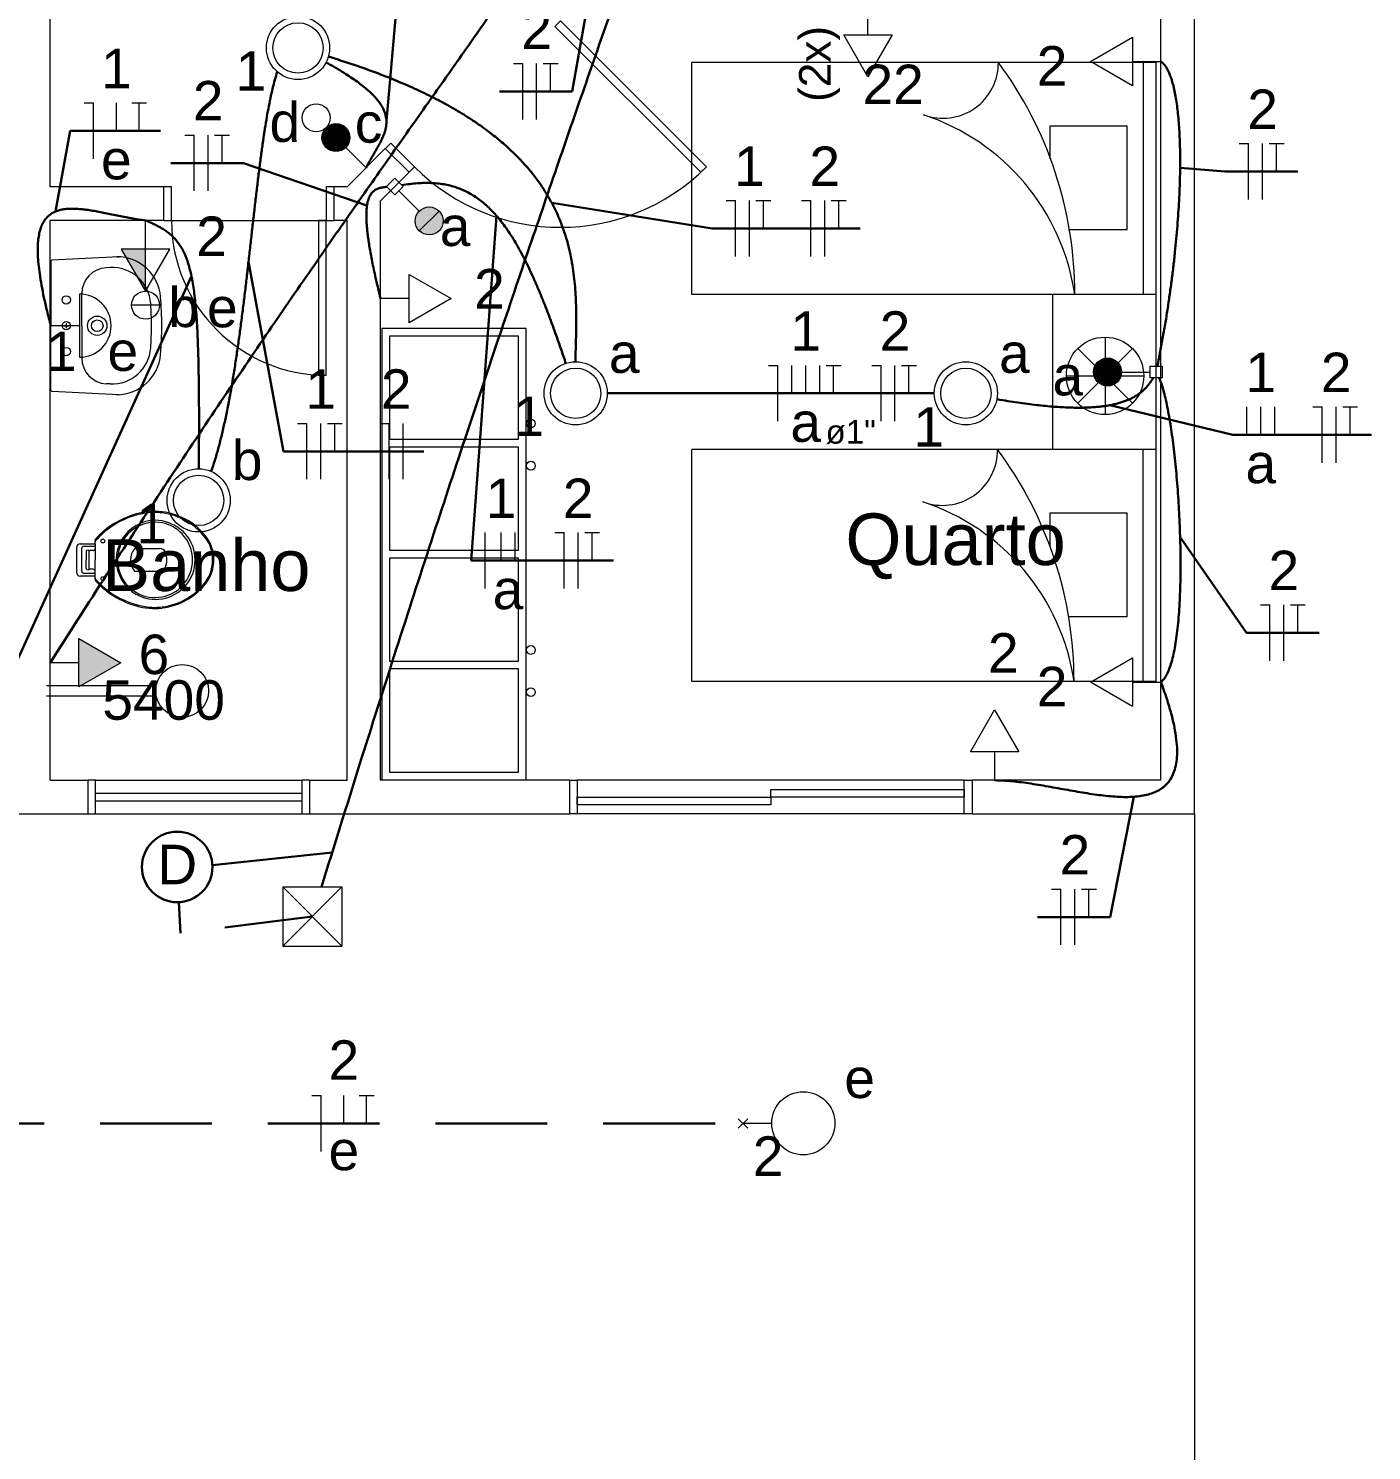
# Model space of a CAD drawing. Header units: inches. Extents: x 82 to 150, y -19 to 82.
# Drawn here: x 107.66 to 113.66, y 0.61 to 6.97 of the extents above; entities that cross this region are included whole.
import ezdxf
from ezdxf.enums import TextEntityAlignment as Align

# ---------------------------------------------------------------- set-up
doc = ezdxf.new("R2010")
doc.units = ezdxf.units.IN
doc.header["$MEASUREMENT"] = 0
doc.linetypes.add('Dashed', pattern=[0.75, 0.5, -0.25])
doc.linetypes.add('HIDDEN', pattern=[0.375, 0.25, -0.125])
for name, color, linetype, lineweight in [('BASE', 7, 'Continuous', 5), ('DI-Fios', 1, 'Continuous', 30), ('EL-Condutos', 8, 'Continuous', 30), ('EL-Fios', 1, 'Continuous', 20), ('EL-Textos fios', 7, 'Continuous', 30), ('EL-Textos pontos', 5, 'Continuous', 30), ('MOVEIS', 253, 'Continuous', 20), ('P-SIMBOL', 5, 'Continuous', 20), ('TEXTO', 7, 'Continuous', 20)]:
    doc.layers.add(name, color=color, linetype=linetype, lineweight=lineweight)
doc.styles.add('Arial', font='arial.ttf')

msp = doc.modelspace()

# ---------------------------------------------------------------- hatches: boundary and pattern name
at = {"layer": 'P-SIMBOL', "linetype": 'Continuous'}
for points in [[(109.495, 6.1558), (109.4508, 6.1116), (109.4066, 6.1558), (109.4138, 6.1623), (109.4297, 6.1704), (109.4413, 6.1736), (109.452, 6.1743), (109.465, 6.1726), (109.4786, 6.1677), (109.4898, 6.1605), (109.4946, 6.1555)], [(109.4066, 6.0675), (109.4508, 6.1116), (109.4066, 6.1558), (109.4001, 6.1487), (109.392, 6.1328), (109.3888, 6.1211), (109.3881, 6.1105), (109.3899, 6.0974), (109.3948, 6.0839), (109.4019, 6.0727), (109.407, 6.0678)], [(109.4066, 6.0674), (109.4508, 6.1116), (109.495, 6.0675), (109.4878, 6.061), (109.4719, 6.0529), (109.4603, 6.0497), (109.4497, 6.049), (109.4366, 6.0508), (109.423, 6.0556), (109.4118, 6.0628), (109.407, 6.0678)], [(109.495, 6.1558), (109.4508, 6.1116), (109.495, 6.0675), (109.5015, 6.0747), (109.5096, 6.0905), (109.5128, 6.1022), (109.5135, 6.1128), (109.5117, 6.1259), (109.5069, 6.1394), (109.4997, 6.1506), (109.4946, 6.1555)], [(108.1823, 5.9852), (108.1823, 5.7977), (108.074, 5.9852)], [(112.4842, 5.4987), (112.4842, 5.4362), (112.4217, 5.4362), (112.4222, 5.4459), (112.4277, 5.4628), (112.4337, 5.4733), (112.4407, 5.4813), (112.4512, 5.4893), (112.4642, 5.4955), (112.4772, 5.4983), (112.4842, 5.4982)], [(112.4842, 5.4987), (112.4842, 5.4362), (112.5467, 5.4362), (112.5462, 5.4459), (112.5407, 5.4628), (112.5347, 5.4733), (112.5277, 5.4813), (112.5172, 5.4893), (112.5042, 5.4955), (112.4912, 5.4983), (112.4842, 5.4982)], [(112.4842, 5.3737), (112.4842, 5.4362), (112.4217, 5.4362), (112.4222, 5.4265), (112.4277, 5.4096), (112.4337, 5.3991), (112.4407, 5.3911), (112.4512, 5.3831), (112.4642, 5.3769), (112.4772, 5.3741), (112.4842, 5.3742)], [(112.4842, 5.3737), (112.4842, 5.4362), (112.5467, 5.4362), (112.5462, 5.4265), (112.5407, 5.4096), (112.5347, 5.3991), (112.5277, 5.3911), (112.5172, 5.3831), (112.5042, 5.3769), (112.4912, 5.3741), (112.4842, 5.3742)], [(107.8842, 4.0276), (108.0717, 4.1358), (107.8842, 4.2441)]]:
    msp.add_hatch(color=256, dxfattribs=at).paths.add_polyline_path(points)

# ---------------------------------------------------------------- linework, layer by layer
at = {"layer": 'BASE'}
for p, q in [((107.7562, 6.2637), (107.7562, 9.4022)), ((112.8732, 3.4602), (112.8732, 7.6482)), ((112.7232, 3.6102), (112.7232, 7.0717)), ((109.0832, 6.2637), (109.2542, 6.4352)), ((109.3607, 6.3292), (109.2542, 6.4352)), ((109.2332, 6.2017), (109.3607, 6.3292)), ((108.2637, 6.2637), (107.7562, 6.2637)), ((108.2637, 6.1137), (108.2637, 6.2637)), ((109.0832, 6.2637), (109.0257, 6.2637)), ((109.0257, 6.1137), (109.0257, 6.2637)), ((109.2332, 3.6102), (109.2332, 6.2017)), ((107.7562, 3.6102), (107.7562, 6.1137)), ((108.2637, 6.1137), (107.7562, 6.1137)), ((108.2637, 6.1137), (109.0257, 6.1137)), ((109.0832, 6.1137), (109.0257, 6.1137)), ((109.0832, 3.6102), (109.0832, 6.1137)), ((107.7562, 3.6102), (107.7562, 5.7677)), ((107.7562, 3.6102), (107.9237, 3.6102)), ((107.9237, 3.6102), (107.9237, 3.4602)), ((108.9157, 3.6102), (109.0832, 3.6102)), ((108.9157, 3.6102), (108.9157, 3.4602)), ((110.0782, 3.6102), (109.2332, 3.6102)), ((110.0782, 3.6102), (110.0782, 3.4602)), ((112.7232, 3.6102), (111.8782, 3.6102)), ((111.8782, 3.6102), (111.8782, 3.4602)), ((107.6062, 3.4602), (107.9237, 3.4602)), ((108.9157, 3.4602), (110.0782, 3.4602)), ((111.8782, 3.4602), (112.8732, 3.4602)), ((112.8732, 3.4602), (112.8732, -2.3088))]:
    msp.add_line(p, q, dxfattribs=at)
at = {"layer": 'BASE', "linetype": 'Continuous'}
for p, q in [((107.9582, 3.6102), (108.8812, 3.6102)), ((111.8437, 3.6102), (110.1127, 3.6102)), ((107.9582, 3.4602), (108.8812, 3.4602)), ((111.8437, 3.4602), (110.1127, 3.4602))]:
    msp.add_line(p, q, dxfattribs=at)
for points in [[(110.0377, 7.0062), (110.0132, 6.9817), (110.6657, 6.3292), (110.6902, 6.3537), (110.0377, 7.0062), (110.0377, 7.0062)], [(108.9907, 6.1137), (108.9562, 6.1137), (108.9562, 5.4217), (108.9907, 5.4217), (108.9907, 6.1137), (108.9907, 6.1137)], [(111.8437, 3.5352), (110.9782, 3.5352), (110.9782, 3.5697), (111.8437, 3.5697), (111.8437, 3.5352), (111.8437, 3.5352)], [(107.9582, 3.5522), (108.8812, 3.5522), (108.8812, 3.5177), (107.9582, 3.5177), (107.9582, 3.5522), (107.9582, 3.5522)], [(110.9782, 3.5007), (110.1127, 3.5007), (110.1127, 3.5352), (110.9782, 3.5352), (110.9782, 3.5007), (110.9782, 3.5007)]]:
    msp.add_lwpolyline(points, close=True, dxfattribs=at)
for points in [[(109.3607, 6.3292), (109.3852, 6.3537), (109.2787, 6.4597), (109.2547, 6.4352)], [(108.2637, 6.1137), (108.2987, 6.1137), (108.2987, 6.2637), (108.2637, 6.2637)], [(109.0257, 6.2637), (108.9907, 6.2637), (108.9907, 6.1137), (109.0257, 6.1137)], [(107.9237, 3.4602), (107.9582, 3.4602), (107.9582, 3.6102), (107.9237, 3.6102)], [(108.9157, 3.6102), (108.8812, 3.6102), (108.8812, 3.4602), (108.9157, 3.4602)], [(110.0782, 3.6102), (110.1127, 3.6102), (110.1127, 3.4602), (110.0782, 3.4602)], [(111.8782, 3.4602), (111.8437, 3.4602), (111.8437, 3.6102), (111.8782, 3.6102)]]:
    msp.add_lwpolyline(points, dxfattribs=at)
for centre, radius, start, end in [((110.0377, 7.0062), 0.923, 225, 315), ((108.9907, 6.1137), 0.6923, 180, 270)]:
    msp.add_arc(centre, radius, start, end, dxfattribs=at)
at = {"layer": 'DI-Fios'}
for points in [[(109.0168, 3.2878), (108.4814, 3.2301)], [(108.3316, 3.0653), (108.3384, 2.9267)]]:
    msp.add_lwpolyline(points, dxfattribs=at)
msp.add_circle((108.3239, 3.2228), 0.1577, dxfattribs=at)
at = {"layer": 'EL-Condutos', "linetype": 'Continuous'}
for points in [[(107.7562, 4.1358), (108.0096, 4.5316), (108.2504, 4.9003), (108.4788, 5.2436), (108.6952, 5.5632), (108.8998, 5.861), (109.0929, 6.1385), (109.2747, 6.3974), (109.4455, 6.6396), (109.6056, 6.8666), (109.7552, 7.0803), (109.8946, 7.2823), (110.024, 7.4744), (110.1438, 7.6581), (110.2542, 7.8354), (110.3555, 8.0078), (110.4478, 8.1771), (110.5316, 8.345), (110.607, 8.5133), (110.6744, 8.6835), (110.7339, 8.8575), (110.7859, 9.0369), (110.8306, 9.2234), (110.8683, 9.4189), (110.8993, 9.6249), (110.9237, 9.8432), (110.942, 10.0755), (110.9543, 10.3235), (110.9609, 10.589), (110.9621, 10.8735), (110.9582, 11.179)], [(108.9892, 6.8209), (109.0274, 6.7993), (109.0622, 6.7785), (109.0936, 6.7585), (109.1219, 6.7393), (109.1471, 6.7207), (109.1693, 6.7028), (109.1887, 6.6855), (109.2055, 6.6687), (109.2197, 6.6525), (109.2315, 6.6367), (109.2411, 6.6213), (109.2485, 6.6064), (109.2539, 6.5917), (109.2574, 6.5774), (109.2592, 6.5632), (109.2594, 6.5493), (109.2581, 6.5355), (109.2555, 6.5219), (109.2517, 6.5082), (109.2469, 6.4946), (109.241, 6.481), (109.2344, 6.4673), (109.2272, 6.4535), (109.2193, 6.4395), (109.2111, 6.4253), (109.2026, 6.4108), (109.194, 6.396), (109.1854, 6.3809), (109.1769, 6.3654), (109.1687, 6.3495)], [(109.0006, 6.8464), (109.1146, 6.8099), (109.2205, 6.772), (109.3186, 6.7329), (109.4093, 6.6925), (109.4929, 6.6511), (109.5696, 6.6086), (109.6397, 6.5652), (109.7035, 6.5208), (109.7613, 6.4757), (109.8135, 6.4299), (109.8602, 6.3835), (109.9018, 6.3365), (109.9385, 6.289), (109.9707, 6.241), (109.9987, 6.1928), (110.0227, 6.1443), (110.043, 6.0957), (110.0599, 6.0469), (110.0737, 5.9981), (110.0848, 5.9494), (110.0933, 5.9009), (110.0996, 5.8525), (110.1039, 5.8045), (110.1066, 5.7568), (110.108, 5.7096), (110.1083, 5.6629), (110.1078, 5.6168), (110.1068, 5.5714), (110.1057, 5.5268), (110.1046, 5.483)], [(112.7072, 5.4629), (112.7201, 5.5285), (112.7321, 5.5937), (112.7433, 5.6585), (112.7535, 5.7227), (112.7628, 5.7863), (112.7713, 5.849), (112.7789, 5.9109), (112.7857, 5.9717), (112.7915, 6.0314), (112.7965, 6.0898), (112.8007, 6.1469), (112.804, 6.2025), (112.8065, 6.2565), (112.8081, 6.3089), (112.8088, 6.3594), (112.8088, 6.408), (112.8079, 6.4546), (112.8062, 6.4991), (112.8037, 6.5413), (112.8003, 6.5811), (112.7962, 6.6185), (112.7912, 6.6533), (112.7855, 6.6853), (112.7789, 6.7146), (112.7716, 6.7409), (112.7635, 6.7642), (112.7546, 6.7844), (112.7449, 6.8013), (112.7344, 6.8148), (112.7232, 6.8248)], [(108.7713, 6.7779), (108.7606, 6.743), (108.7504, 6.7039), (108.7407, 6.6609), (108.7314, 6.6143), (108.7225, 6.5643), (108.714, 6.5113), (108.7057, 6.4555), (108.6977, 6.397), (108.6899, 6.3363), (108.6822, 6.2735), (108.6745, 6.209), (108.6669, 6.1429), (108.6593, 6.0756), (108.6516, 6.0073), (108.6437, 5.9382), (108.6357, 5.8687), (108.6275, 5.7989), (108.619, 5.7292), (108.6101, 5.6598), (108.6009, 5.591), (108.5912, 5.5231), (108.5811, 5.4562), (108.5704, 5.3906), (108.5591, 5.3267), (108.5472, 5.2647), (108.5346, 5.2048), (108.5213, 5.1474), (108.5071, 5.0925), (108.4922, 5.0407), (108.4763, 4.992)], [(109.2332, 5.7643), (109.2228, 5.8075), (109.2134, 5.8481), (109.205, 5.8863), (109.1975, 5.922), (109.191, 5.9555), (109.1854, 5.9866), (109.1807, 6.0156), (109.1769, 6.0424), (109.1739, 6.0673), (109.1717, 6.0902), (109.1703, 6.1113), (109.1697, 6.1306), (109.1698, 6.1481), (109.1706, 6.1641), (109.1721, 6.1785), (109.1743, 6.1915), (109.1771, 6.2031), (109.1806, 6.2133), (109.1846, 6.2224), (109.1892, 6.2303), (109.1943, 6.2371), (109.2, 6.243), (109.2061, 6.248), (109.2128, 6.2521), (109.2198, 6.2555), (109.2273, 6.2582), (109.2351, 6.2603), (109.2434, 6.262), (109.2519, 6.2632), (109.2608, 6.264)], [(109.3279, 6.2715), (109.3635, 6.2769), (109.3978, 6.2804), (109.4309, 6.2819), (109.4627, 6.2814), (109.4934, 6.2789), (109.5231, 6.2743), (109.5517, 6.2677), (109.5793, 6.2589), (109.6061, 6.248), (109.632, 6.2349), (109.6571, 6.2196), (109.6815, 6.2021), (109.7052, 6.1824), (109.7283, 6.1603), (109.7508, 6.136), (109.7729, 6.1093), (109.7945, 6.0802), (109.8157, 6.0488), (109.8366, 6.0149), (109.8572, 5.9786), (109.8777, 5.9398), (109.8979, 5.8985), (109.9181, 5.8547), (109.9383, 5.8083), (109.9585, 5.7593), (109.9788, 5.7077), (109.9992, 5.6534), (110.0198, 5.5965), (110.0407, 5.5369), (110.0619, 5.4745)], [(107.7587, 5.6432), (107.7418, 5.7091), (107.728, 5.7695), (107.717, 5.8247), (107.7089, 5.8747), (107.7035, 5.9199), (107.7007, 5.9605), (107.7005, 5.9967), (107.7027, 6.0287), (107.7073, 6.0567), (107.7141, 6.081), (107.7231, 6.1017), (107.7341, 6.1191), (107.7472, 6.1334), (107.7621, 6.1449), (107.7789, 6.1536), (107.7973, 6.1599), (107.8174, 6.164), (107.8389, 6.1661), (107.8619, 6.1664), (107.8862, 6.1651), (107.9118, 6.1625), (107.9385, 6.1587), (107.9663, 6.154), (107.995, 6.1486), (108.0246, 6.1427), (108.0549, 6.1366), (108.086, 6.1304), (108.1176, 6.1244), (108.1497, 6.1187), (108.1823, 6.1137)], [(108.4207, 5.0036), (108.4212, 5.0933), (108.4214, 5.1776), (108.4214, 5.2567), (108.421, 5.3309), (108.4203, 5.4004), (108.4192, 5.4652), (108.4177, 5.5256), (108.4157, 5.5818), (108.4133, 5.634), (108.4103, 5.6822), (108.4067, 5.7268), (108.4025, 5.7678), (108.3977, 5.8056), (108.3922, 5.8402), (108.386, 5.8718), (108.3791, 5.9006), (108.3713, 5.9269), (108.3628, 5.9507), (108.3533, 5.9723), (108.343, 5.9918), (108.3318, 6.0094), (108.3195, 6.0254), (108.3063, 6.0398), (108.292, 6.0529), (108.2766, 6.0649), (108.2601, 6.0758), (108.2425, 6.086), (108.2237, 6.0956), (108.2036, 6.1048), (108.1823, 6.1137)], [(111.9901, 5.3144), (112.0378, 5.3065), (112.0833, 5.2995), (112.1267, 5.2935), (112.1679, 5.2884), (112.207, 5.2843), (112.2442, 5.2811), (112.2794, 5.2787), (112.3128, 5.2772), (112.3443, 5.2765), (112.3741, 5.2766), (112.4021, 5.2775), (112.4285, 5.2792), (112.4533, 5.2816), (112.4766, 5.2847), (112.4984, 5.2885), (112.5188, 5.2929), (112.5379, 5.2979), (112.5556, 5.3036), (112.5721, 5.3099), (112.5874, 5.3167), (112.6016, 5.324), (112.6147, 5.3318), (112.6269, 5.3402), (112.638, 5.3489), (112.6483, 5.3582), (112.6578, 5.3678), (112.6664, 5.3778), (112.6744, 5.3882), (112.6816, 5.3989), (112.6883, 5.4099)], [(112.7154, 5.4097), (112.7249, 5.3843), (112.7341, 5.3541), (112.7429, 5.3193), (112.7513, 5.2804), (112.7594, 5.2377), (112.767, 5.1916), (112.7741, 5.1426), (112.7806, 5.0909), (112.7867, 5.0369), (112.7921, 4.9811), (112.7969, 4.9237), (112.801, 4.8653), (112.8045, 4.8061), (112.8072, 4.7465), (112.8092, 4.6869), (112.8103, 4.6277), (112.8107, 4.5692), (112.8101, 4.5119), (112.8087, 4.4561), (112.8063, 4.4022), (112.8029, 4.3505), (112.7986, 4.3014), (112.7932, 4.2554), (112.7867, 4.2128), (112.7791, 4.1739), (112.7703, 4.1392), (112.7604, 4.109), (112.7493, 4.0837), (112.7369, 4.0637), (112.7232, 4.0493)], [(110.2459, 5.341), (110.3131, 5.341), (110.3764, 5.341), (110.4362, 5.341), (110.4928, 5.341), (110.5463, 5.341), (110.5972, 5.341), (110.6457, 5.341), (110.692, 5.341), (110.7364, 5.341), (110.7792, 5.341), (110.8206, 5.341), (110.8609, 5.341), (110.9005, 5.341), (110.9395, 5.341), (110.9782, 5.341), (111.0169, 5.341), (111.0559, 5.341), (111.0955, 5.341), (111.1358, 5.341), (111.1772, 5.341), (111.22, 5.341), (111.2644, 5.341), (111.3107, 5.341), (111.3592, 5.341), (111.4101, 5.341), (111.4637, 5.341), (111.5202, 5.341), (111.58, 5.341), (111.6434, 5.341), (111.7105, 5.341)], [(112.7232, 4.0493), (112.7492, 3.9748), (112.7691, 3.9075), (112.7832, 3.8471), (112.7919, 3.7931), (112.7953, 3.7454), (112.7937, 3.7035), (112.7874, 3.6671), (112.7768, 3.636), (112.762, 3.6098), (112.7433, 3.5881), (112.721, 3.5706), (112.6954, 3.5571), (112.6668, 3.5471), (112.6354, 3.5404), (112.6015, 3.5367), (112.5654, 3.5355), (112.5273, 3.5366), (112.4875, 3.5397), (112.4464, 3.5444), (112.4041, 3.5504), (112.361, 3.5573), (112.3172, 3.565), (112.2732, 3.5729), (112.2292, 3.5808), (112.1853, 3.5885), (112.142, 3.5954), (112.0995, 3.6014), (112.0581, 3.6061), (112.018, 3.6091), (111.9795, 3.6102)]]:
    msp.add_spline(points, degree=3, dxfattribs=at)
at = {"layer": 'EL-Condutos', "linetype": 'Dashed', "ltscale": 10}
msp.add_spline([(108.9692, 3.1345), (109.1397, 3.6808), (109.3035, 4.1961), (109.4608, 4.6817), (109.6113, 5.1389), (109.755, 5.569), (109.8919, 5.9732), (110.0218, 6.3528), (110.1448, 6.709), (110.2608, 7.0431), (110.3696, 7.3563), (110.4713, 7.6499), (110.5657, 7.9252), (110.6529, 8.1834), (110.7327, 8.4257), (110.8051, 8.6536), (110.87, 8.8681), (110.9274, 9.0705), (110.9772, 9.2622), (111.0193, 9.4444), (111.0537, 9.6182), (111.0802, 9.7851), (111.0989, 9.9462), (111.1097, 10.1028), (111.1125, 10.2562), (111.1073, 10.4076), (111.094, 10.5583), (111.0724, 10.7095), (111.0427, 10.8625), (111.0046, 11.0186), (110.9582, 11.179)], degree=3, dxfattribs=at)
at = {"layer": 'EL-Condutos', "linetype": 'HIDDEN', "ltscale": 10}
msp.add_spline([(97.3678, 2.9845), (97.6934, 2.9005), (98.0145, 2.8233), (98.3321, 2.7526), (98.6471, 2.6886), (98.9604, 2.6309), (99.2729, 2.5796), (99.5855, 2.5346), (99.8992, 2.4957), (100.2148, 2.4628), (100.5334, 2.4359), (100.8557, 2.4149), (101.1828, 2.3996), (101.5156, 2.3901), (101.8549, 2.386), (102.2017, 2.3875), (102.557, 2.3944), (102.9215, 2.4065), (103.2963, 2.4238), (103.6823, 2.4462), (104.0804, 2.4736), (104.4914, 2.5059), (104.9164, 2.5431), (105.3563, 2.5849), (105.8119, 2.6313), (106.2842, 2.6823), (106.7741, 2.7376), (107.2825, 2.7973), (107.8104, 2.8612), (108.3586, 2.9293), (108.9281, 3.0014)], degree=3, dxfattribs=at)
at = {"layer": 'EL-Condutos', "linetype": 'Dashed'}
msp.add_spline([(107.229, 2.0756), (107.3858, 2.0756), (107.5336, 2.0756), (107.6728, 2.0756), (107.8044, 2.0756), (107.929, 2.0756), (108.0472, 2.0756), (108.1599, 2.0756), (108.2677, 2.0756), (108.3714, 2.0756), (108.4716, 2.0756), (108.5691, 2.0756), (108.6646, 2.0756), (108.7588, 2.0756), (108.8524, 2.0756), (108.9462, 2.0756), (109.0408, 2.0756), (109.1369, 2.0756), (109.2354, 2.0756), (109.3368, 2.0756), (109.4419, 2.0756), (109.5515, 2.0756), (109.6661, 2.0756), (109.7867, 2.0756), (109.9138, 2.0756), (110.0481, 2.0756), (110.1905, 2.0756), (110.3415, 2.0756), (110.502, 2.0756), (110.6726, 2.0756), (110.8541, 2.0756)], degree=3, dxfattribs=at)
at = {"layer": 'EL-Fios', "color": 5}
for p, q in [((109.8272, 6.8153), (109.8688, 6.8153)), ((109.8688, 6.5653), (109.8688, 6.8153)), ((109.9313, 6.5653), (109.9313, 6.8153)), ((109.9605, 6.8153), (110.0272, 6.8153)), ((109.9938, 6.6903), (109.9938, 6.8153)), ((107.9084, 6.6398), (107.9501, 6.6398)), ((107.9501, 6.3898), (107.9501, 6.6398)), ((108.052, 6.5148), (108.052, 6.6398)), ((108.1205, 6.6398), (108.1871, 6.6398)), ((108.1538, 6.5148), (108.1538, 6.6398)), ((108.358, 6.4958), (108.3996, 6.4958)), ((108.3996, 6.2458), (108.3996, 6.4958)), ((108.4621, 6.2458), (108.4621, 6.4958)), ((108.4913, 6.4958), (108.558, 6.4958)), ((108.5246, 6.3708), (108.5246, 6.4958)), ((113.0734, 6.4573), (113.115, 6.4573)), ((113.115, 6.2073), (113.115, 6.4573)), ((113.1775, 6.2073), (113.1775, 6.4573)), ((113.2067, 6.4573), (113.2734, 6.4573)), ((113.24, 6.3323), (113.24, 6.4573)), ((110.7785, 6.2029), (110.8202, 6.2029)), ((110.8202, 5.9529), (110.8202, 6.2029)), ((110.8827, 5.9529), (110.8827, 6.2029)), ((110.9118, 6.2029), (110.9785, 6.2029)), ((110.9452, 6.0779), (110.9452, 6.2029)), ((111.1153, 6.2029), (111.157, 6.2029)), ((111.157, 5.9529), (111.157, 6.2029)), ((111.2195, 5.9529), (111.2195, 6.2029)), ((111.2486, 6.2029), (111.3153, 6.2029)), ((111.282, 6.0779), (111.282, 6.2029)), ((110.9678, 5.466), (111.0095, 5.466)), ((111.0095, 5.216), (111.0095, 5.466)), ((111.072, 5.341), (111.072, 5.466)), ((111.1345, 5.341), (111.1345, 5.466)), ((111.197, 5.341), (111.197, 5.466)), ((111.2261, 5.466), (111.2928, 5.466)), ((111.2595, 5.341), (111.2595, 5.466)), ((111.4296, 5.466), (111.4713, 5.466)), ((111.4713, 5.216), (111.4713, 5.466)), ((111.5338, 5.216), (111.5338, 5.466)), ((111.5629, 5.466), (111.6296, 5.466)), ((111.5963, 5.341), (111.5963, 5.466)), ((113.1073, 5.1557), (113.1073, 5.2807)), ((113.1698, 5.1557), (113.1698, 5.2807)), ((113.2323, 5.1557), (113.2323, 5.2807)), ((113.4025, 5.2807), (113.4441, 5.2807)), ((113.4441, 5.0307), (113.4441, 5.2807)), ((113.5066, 5.0307), (113.5066, 5.2807)), ((113.5358, 5.2807), (113.6025, 5.2807)), ((113.5691, 5.1557), (113.5691, 5.2807)), ((108.8622, 5.2063), (108.9038, 5.2063)), ((108.9038, 4.9563), (108.9038, 5.2063)), ((108.9663, 4.9563), (108.9663, 5.2063)), ((108.9955, 5.2063), (109.0622, 5.2063)), ((109.0288, 5.0813), (109.0288, 5.2063)), ((109.2302, 5.2063), (109.2719, 5.2063)), ((109.2719, 4.9563), (109.2719, 5.2063)), ((109.3344, 4.9563), (109.3344, 5.2063)), ((109.7015, 4.468), (109.7015, 4.718)), ((109.7721, 4.593), (109.7721, 4.718)), ((109.8346, 4.593), (109.8346, 4.718)), ((110.0128, 4.718), (110.0545, 4.718)), ((110.0545, 4.468), (110.0545, 4.718)), ((110.117, 4.468), (110.117, 4.718)), ((110.1461, 4.718), (110.2128, 4.718)), ((110.1795, 4.593), (110.1795, 4.718)), ((113.1687, 4.3952), (113.2104, 4.3952)), ((113.2104, 4.1452), (113.2104, 4.3952)), ((113.2729, 4.1452), (113.2729, 4.3952)), ((113.3021, 4.3952), (113.3687, 4.3952)), ((113.3354, 4.2702), (113.3354, 4.3952)), ((112.2342, 3.1239), (112.2759, 3.1239)), ((112.2759, 2.8739), (112.2759, 3.1239)), ((112.3384, 2.8739), (112.3384, 3.1239)), ((112.3676, 3.1239), (112.4342, 3.1239)), ((112.4009, 2.9989), (112.4009, 3.1239)), ((108.9256, 2.2006), (108.9673, 2.2006)), ((108.9673, 1.9506), (108.9673, 2.2006)), ((109.0691, 2.0756), (109.0691, 2.2006)), ((109.1376, 2.2006), (109.2043, 2.2006)), ((109.171, 2.0756), (109.171, 2.2006))]:
    msp.add_line(p, q, dxfattribs=at)
at = {"layer": 'EL-Textos fios'}
for p, q in [((110.214, 7.3845), (110.0897, 6.6903)), ((109.2594, 6.5597), (109.3241, 7.3005)), ((110.0897, 6.6903), (109.7647, 6.6903)), ((107.7789, 6.1536), (107.8459, 6.5148)), ((107.8459, 6.5148), (108.2496, 6.5148)), ((108.6205, 6.3708), (108.2955, 6.3708)), ((109.1725, 6.1813), (108.6205, 6.3708)), ((112.8088, 6.3493), (113.0109, 6.3323)), ((113.0109, 6.3323), (113.3359, 6.3323)), ((109.9987, 6.1928), (110.716, 6.0779)), ((109.7516, 6.135), (109.639, 4.593)), ((110.716, 6.0779), (111.3778, 6.0779)), ((108.6427, 5.9289), (108.7997, 5.0813)), ((108.3874, 5.8654), (107.436, 3.7678)), ((112.4943, 5.2877), (113.0448, 5.1557)), ((113.0448, 5.1557), (113.665, 5.1557)), ((108.7997, 5.0813), (109.4274, 5.0813)), ((112.8089, 4.6973), (113.1062, 4.2702)), ((109.639, 4.593), (110.2753, 4.593)), ((113.1062, 4.2702), (113.4312, 4.2702)), ((112.6015, 3.5367), (112.4967, 2.9989)), ((112.4967, 2.9989), (112.1717, 2.9989))]:
    msp.add_line(p, q, dxfattribs=at)
at = {"layer": 'MOVEIS'}
for p, q in [((110.6252, 5.7822), (110.6252, 6.8207)), ((112.7017, 6.8207), (110.6252, 6.8207)), ((112.6442, 6.8207), (112.6442, 5.7822)), ((112.7017, 4.0517), (112.7017, 6.8207)), ((107.7587, 5.9307), (107.7587, 5.6432)), ((107.9432, 5.9457), (107.7642, 5.9362)), ((108.0637, 5.9517), (107.9432, 5.9457)), ((108.0542, 5.9517), (108.0637, 5.9517)), ((108.0237, 5.9032), (108.0067, 5.9027)), ((107.8972, 5.6432), (107.8972, 5.7872)), ((112.7017, 5.7822), (110.6252, 5.7822)), ((112.2402, 5.0902), (112.2402, 5.7822)), ((107.7587, 5.3557), (107.7587, 5.6432)), ((107.8162, 5.6432), (107.8392, 5.6432)), ((107.8277, 5.6547), (107.8277, 5.6317)), ((107.8972, 5.6432), (107.8972, 5.4987)), ((112.3507, 5.2962), (112.5957, 5.5407)), ((112.3507, 5.5407), (112.5957, 5.2962)), ((112.4732, 5.5917), (112.4732, 5.2452)), ((112.3002, 5.4187), (112.6462, 5.4187)), ((107.9432, 5.3407), (107.7642, 5.3497)), ((108.0237, 5.3827), (108.0067, 5.3837)), ((108.0637, 5.3342), (107.9432, 5.3407)), ((112.7017, 5.0902), (110.6252, 5.0902)), ((110.6252, 4.0517), (110.6252, 5.0902)), ((112.6442, 4.0517), (112.6442, 5.0902)), ((107.8757, 4.5957), (107.8757, 4.6552)), ((107.8897, 4.6682), (107.9567, 4.6682)), ((107.8972, 4.5957), (107.8972, 4.6477)), ((107.9057, 4.6567), (107.9567, 4.6567)), ((107.9567, 4.6757), (107.9567, 4.6817)), ((107.9567, 4.6682), (107.9567, 4.6757)), ((107.9567, 4.6682), (107.9567, 4.5957)), ((108.1342, 4.6472), (108.2452, 4.6472)), ((107.8757, 4.5367), (107.8757, 4.5957)), ((107.8972, 4.5442), (107.8972, 4.5957)), ((107.9162, 4.6322), (107.9162, 4.5957)), ((107.9162, 4.5597), (107.9162, 4.5957)), ((107.9297, 4.5957), (107.9297, 4.6367)), ((107.9297, 4.5547), (107.9297, 4.5957)), ((107.9472, 4.6377), (107.9347, 4.6377)), ((107.9567, 4.5237), (107.9567, 4.5957)), ((107.9567, 4.5237), (107.8897, 4.5237)), ((107.9567, 4.5352), (107.9057, 4.5352)), ((107.9472, 4.5542), (107.9347, 4.5542)), ((107.9567, 4.5162), (107.9567, 4.5237)), ((107.9567, 4.5097), (107.9567, 4.5162)), ((108.2452, 4.5447), (108.1342, 4.5447)), ((107.7397, 4.0337), (108.2307, 4.0337)), ((112.7017, 4.0517), (110.6252, 4.0517)), ((108.2307, 3.9872), (107.7397, 3.9872))]:
    msp.add_line(p, q, dxfattribs=at)
for points in [[(112.5722, 6.0742), (112.5722, 6.5357), (112.2262, 6.5357), (112.2262, 6.3892)], [(112.3102, 6.0742), (112.5722, 6.0742)], [(112.5722, 4.3432), (112.5722, 4.8047), (112.2262, 4.8047), (112.2262, 4.6587)], [(112.3102, 4.3432), (112.5722, 4.3432)]]:
    msp.add_lwpolyline(points, dxfattribs=at)
for points in [[(109.2387, 3.6122), (109.8847, 3.6122), (109.8847, 5.6312), (109.2387, 5.6312), (109.2387, 3.6122), (109.2387, 3.6122)], [(109.2732, 5.1352), (109.8502, 5.1352), (109.8502, 5.5967), (109.2732, 5.5967), (109.2732, 5.1352), (109.2732, 5.1352)], [(109.2732, 4.6392), (109.8502, 4.6392), (109.8502, 5.1007), (109.2732, 5.1007), (109.2732, 4.6392), (109.2732, 4.6392)], [(109.2732, 4.1427), (109.8502, 4.1427), (109.8502, 4.6042), (109.2732, 4.6042), (109.2732, 4.1427), (109.2732, 4.1427)], [(109.2732, 3.6467), (109.8502, 3.6467), (109.8502, 4.1082), (109.2732, 4.1082), (109.2732, 3.6467), (109.2732, 3.6467)]]:
    msp.add_lwpolyline(points, close=True, dxfattribs=at)
for centre, radius in [((107.8277, 5.7587), 0.0185), ((107.8277, 5.6432), 0.0185), ((107.9662, 5.6432), 0.0433), ((107.9662, 5.6432), 0.026), ((107.8277, 5.5277), 0.0185), ((112.4732, 5.4187), 0.1731), ((109.9057, 5.2062), 0.0196), ((109.9057, 5.0172), 0.0196), ((107.9912, 4.6802), 0.00865), ((107.9912, 4.5117), 0.00865), ((109.9057, 4.1932), 0.0196), ((108.3462, 4.0102), 0.1181), ((109.9057, 4.0042), 0.0196)]:
    msp.add_circle(centre, radius, dxfattribs=at)
for centre, radius, start, end in [((111.7487, 6.8182), 0.2474, 249.426, 0.63031), ((110.5952, 5.7842), 1.7428, 359.943, 36.5021), ((111.3502, 5.6382), 0.9978, 8.29981, 71.8307), ((107.7642, 5.9307), 0.00577, 92.9418, 180), ((108.0542, 5.7557), 0.1961, 4.69812, 90), ((108.0127, 5.7872), 0.1154, 92.9418, 180), ((108.0327, 5.7307), 0.1731, 3.7164, 92.9418), ((106.6852, 5.6432), 1.5235, 0, 3.7164), ((106.6852, 5.6432), 1.5696, 0, 4.69812), ((106.6852, 5.6432), 1.5235, 356.284, 0), ((106.6852, 5.6432), 1.5696, 355.302, 0), ((108.0327, 5.5557), 0.1731, 267.058, 356.284), ((108.0127, 5.4987), 0.1154, 180, 267.058), ((108.0542, 5.5307), 0.1961, 270, 355.302), ((107.7642, 5.3557), 0.00577, 180, 267.058), ((111.7452, 5.0872), 0.2474, 249.426, 0.63031), ((110.5917, 4.0532), 1.7428, 359.943, 36.5021), ((111.3472, 3.9077), 0.9978, 8.29981, 71.8307), ((108.2432, 4.4282), 0.3868, 105.253, 124.152), ((108.2432, 4.4282), 0.3816, 97.2935, 124.15), ((108.2222, 4.5327), 0.2807, 82.9547, 106.762), ((108.2262, 4.6047), 0.1682, 79.5544, 120.298), ((108.2222, 4.5327), 0.2755, 82.9494, 95.7593), ((108.2242, 4.5267), 0.281, 58.9326, 83.5222), ((108.2242, 4.5267), 0.2861, 58.9269, 83.517), ((108.2252, 4.5922), 0.1806, 41.2224, 79.972), ((108.2097, 4.5087), 0.3093, 38.1603, 58.3191), ((108.2352, 4.4432), 0.3645, 124.464, 139.245), ((108.2352, 4.4432), 0.3697, 124.462, 138.052), ((108.2292, 4.5952), 0.1781, 119.656, 179.751), ((108.2252, 4.5962), 0.168, 119.911, 180.112), ((108.2247, 4.5967), 0.1675, 78.9336, 119.805), ((108.2257, 4.5982), 0.1658, 43.0735, 79.1921), ((108.2282, 4.5977), 0.164, 359.336, 43.7716), ((108.2272, 4.5962), 0.1768, 359.945, 40.6637), ((108.2097, 4.5087), 0.3041, 38.1702, 58.3139), ((107.8892, 4.6542), 0.0136, 88.7011, 176.32), ((107.9057, 4.6482), 0.0084, 88.275, 181.725), ((107.9472, 4.6472), 0.0096, 272.015, 355.282), ((107.9672, 4.6747), 0.0109, 141.348, 173.012), ((107.9682, 4.6822), 0.0117, 134.756, 181.691), ((108.1942, 4.5957), 0.0788, 139.312, 220.688), ((108.2457, 4.6192), 0.0278, 23.5104, 90.8905), ((108.3157, 4.5962), 0.1667, 359.872, 36.98), ((108.3157, 4.5962), 0.1719, 359.872, 36.9981), ((107.9237, 4.6327), 0.00769, 143.898, 182.043), ((107.9227, 4.6322), 0.00683, 112.598, 136.064), ((107.9252, 4.6242), 0.0151, 70.3419, 109.388), ((107.9357, 4.6512), 0.0137, 245.98, 265.948), ((108.2292, 4.5967), 0.1781, 180.249, 240.344), ((108.2252, 4.5957), 0.168, 179.888, 240.089), ((108.1797, 4.5957), 0.0976, 339.222, 20.7777), ((108.2282, 4.5942), 0.164, 316.228, 0.66357), ((108.2272, 4.5957), 0.1768, 319.336, 0.05475), ((108.3157, 4.5957), 0.1667, 323.02, 0.12817), ((108.3157, 4.5957), 0.1719, 323.002, 0.12817), ((107.8892, 4.5372), 0.0136, 183.68, 271.299), ((107.9057, 4.5437), 0.0084, 178.275, 271.725), ((107.9237, 4.5592), 0.00769, 177.957, 216.102), ((107.9227, 4.5597), 0.00683, 223.936, 247.402), ((107.9252, 4.5672), 0.0151, 250.612, 289.658), ((107.9357, 4.5407), 0.0137, 94.0521, 114.02), ((107.9472, 4.5447), 0.0096, 4.71802, 87.9851), ((107.9672, 4.5172), 0.0109, 186.988, 218.652), ((108.2457, 4.5722), 0.0278, 269.109, 336.49), ((107.9682, 4.5097), 0.0117, 178.309, 225.244), ((108.2352, 4.7482), 0.3645, 220.755, 235.536), ((108.2352, 4.7482), 0.3697, 221.948, 235.538), ((108.2252, 4.5997), 0.1806, 280.028, 318.778), ((108.2257, 4.5937), 0.1658, 280.808, 316.926), ((108.2097, 4.6832), 0.3041, 301.686, 321.83), ((108.2097, 4.6832), 0.3093, 301.681, 321.84), ((108.2432, 4.7637), 0.3868, 235.848, 254.748), ((108.2432, 4.7637), 0.3816, 235.85, 262.707), ((108.2262, 4.5872), 0.1682, 239.702, 280.446), ((108.2222, 4.6592), 0.2807, 253.238, 277.045), ((108.2247, 4.5952), 0.1675, 240.195, 281.066), ((108.2242, 4.6652), 0.281, 276.478, 301.067), ((108.2242, 4.6652), 0.2861, 276.483, 301.073), ((108.2222, 4.6592), 0.2755, 264.241, 277.051)]:
    msp.add_arc(centre, radius, start, end, dxfattribs=at)
at = {"layer": 'P-SIMBOL'}
for p, q in [((111.413, 6.9437), (111.413, 7.0717)), ((111.3047, 6.9437), (111.5212, 6.9437)), ((111.413, 6.7562), (111.3047, 6.9437)), ((111.5212, 6.9437), (111.413, 6.7562)), ((112.4077, 6.8248), (112.5952, 6.9331)), ((112.5952, 6.9331), (112.5952, 6.7166)), ((112.5952, 6.7166), (112.4077, 6.8248)), ((112.5952, 6.8248), (112.7232, 6.8248)), ((109.0779, 6.4403), (109.1687, 6.3495)), ((109.2595, 6.2655), (109.297, 6.303)), ((109.297, 6.303), (109.3345, 6.2655)), ((109.297, 6.228), (109.2595, 6.2655)), ((109.3345, 6.2655), (109.297, 6.228)), ((109.4066, 6.1558), (109.3157, 6.2467)), ((108.1823, 5.9852), (108.1823, 6.1137)), ((109.495, 6.1558), (109.4066, 6.0675)), ((108.074, 5.9852), (108.1823, 5.7977)), ((108.2905, 5.9852), (108.074, 5.9852)), ((108.1823, 5.7977), (108.1823, 5.9852)), ((108.1823, 5.7977), (108.2905, 5.9852)), ((109.3612, 5.8725), (109.5487, 5.7643)), ((109.3612, 5.656), (109.3612, 5.8725)), ((107.8872, 5.7845), (107.8872, 5.502)), ((108.2448, 5.7352), (108.1198, 5.7352)), ((109.3612, 5.7643), (109.2332, 5.7643)), ((109.5487, 5.7643), (109.3612, 5.656)), ((107.8872, 5.6432), (107.7587, 5.6432)), ((112.4842, 5.3737), (112.4842, 5.4987)), ((112.5467, 5.4362), (112.6752, 5.4362)), ((112.6752, 5.4097), (112.6752, 5.4627)), ((112.6752, 5.4627), (112.7282, 5.4627)), ((112.7282, 5.4097), (112.6752, 5.4097)), ((112.7282, 5.4627), (112.7282, 5.4097)), ((107.8842, 4.0276), (107.8842, 4.2441)), ((107.8842, 4.2441), (108.0717, 4.1358)), ((107.8842, 4.1358), (107.7562, 4.1358)), ((108.0717, 4.1358), (107.8842, 4.0276)), ((112.4077, 4.0493), (112.5952, 4.1575)), ((112.5952, 4.1575), (112.5952, 3.941)), ((112.5952, 3.941), (112.4077, 4.0493)), ((112.5952, 4.0493), (112.7232, 4.0493)), ((111.8712, 3.7382), (111.9795, 3.9257)), ((111.9795, 3.9257), (112.0877, 3.7382)), ((112.0877, 3.7382), (111.8712, 3.7382)), ((111.9795, 3.7382), (111.9795, 3.6102)), ((108.7956, 3.1339), (109.0606, 3.1339)), ((108.7956, 3.1339), (108.7956, 2.8689)), ((108.7956, 3.1339), (109.0606, 2.8689)), ((109.0606, 3.1339), (108.7956, 2.8689)), ((109.0606, 3.1339), (109.0606, 2.8689)), ((108.7956, 2.8689), (109.0606, 2.8689)), ((110.833, 2.0966), (110.8751, 2.0546)), ((110.8332, 2.0545), (110.875, 2.0968)), ((110.9826, 2.0761), (110.8541, 2.0756))]:
    msp.add_line(p, q, dxfattribs=at)
at = {"layer": 'P-SIMBOL', "const_width": 0.0625}
msp.add_lwpolyline([(109.0651, 6.4843, 1), (109.0026, 6.4843, 1)], format="xyb", close=True, dxfattribs=at)
at = {"layer": 'P-SIMBOL'}
for centre, radius in [((108.8641, 6.8854), 0.1412), ((108.8641, 6.8854), 0.1125), ((108.9453, 6.5729), 0.0625), ((109.0337, 6.4845), 0.0625), ((109.0338, 6.4843), 0.0625), ((109.4508, 6.1116), 0.0625), ((108.1823, 5.7352), 0.0625), ((110.1057, 5.341), 0.1412), ((111.8507, 5.341), 0.1412), ((112.4842, 5.4362), 0.0625), ((110.1057, 5.341), 0.1125), ((111.8507, 5.341), 0.1125), ((108.4197, 4.862), 0.1412), ((108.4197, 4.862), 0.1125), ((111.1236, 2.0766), 0.1412)]:
    msp.add_circle(centre, radius, dxfattribs=at)
msp.add_arc((107.8872, 5.6432), 0.1412, 270, 90, dxfattribs=at)

# ---------------------------------------------------------------- texts
at = {"layer": 'EL-Textos pontos', "char_height": 0.1765, "width": 0.279631, "attachment_point": 8, "line_spacing_factor": 0.798, "style": 'Arial'}
for s, insert in [('e', (111.3757, 2.187)), ('2', (110.9662, 1.8415))]:
    msp.add_mtext(s, dxfattribs=dict(at, insert=insert))
at = {"layer": 'TEXTO', "style": 'Arial'}
for s, height, p in [('2', 0.1765, (109.9312, 6.8277)), ('1', 0.1765, (108.0517, 6.6522)), ('1', 0.1765, (108.6537, 6.6412)), ('2', 0.1765, (112.2362, 6.6642)), ('22', 0.1765, (111.5252, 6.5812)), ('2', 0.1765, (108.4622, 6.5082)), ('2', 0.1765, (113.1777, 6.4697)), ('e', 0.1765, (108.0517, 6.2447)), ('1', 0.1765, (110.8827, 6.2152)), ('2', 0.1765, (111.2197, 6.2152)), ('2', 0.1765, (108.4777, 5.9022)), ('2', 0.1765, (109.7202, 5.6672)), ('b', 0.1765, (108.3527, 5.5842)), ('e', 0.1765, (108.5257, 5.5832)), ('1', 0.1765, (111.1347, 5.4782)), ('2', 0.1765, (111.5337, 5.4782)), ('1', 0.1765, (107.8057, 5.3872)), ('e', 0.1765, (108.0807, 5.3882)), ('a', 0.1765, (110.3227, 5.3792)), ('a', 0.1765, (112.0677, 5.3792)), ('1', 0.1765, (113.1697, 5.2932)), ('2', 0.1765, (113.5067, 5.2932)), ('1', 0.1765, (108.9662, 5.2187)), ('2', 0.1765, (109.3032, 5.2187)), ('1', 0.1765, (109.8957, 5.0967)), ('1', 0.1765, (111.685, 5.0493)), ('a', 0.1765, (111.1347, 5.0707)), ('ø1"', 0.1059, (111.3358, 5.084)), ('b', 0.1765, (108.6367, 4.9002)), ('a', 0.1765, (113.1697, 4.8857)), ('2', 0.1765, (110.1167, 4.7302)), ('1', 0.1765, (109.7722, 4.7302)), ('1', 0.1765, (108.2097, 4.6177)), ('Quarto', 0.23076, (111.8047, 4.5037)), ('Banho', 0.23076, (108.4537, 4.3877)), ('2', 0.1765, (113.2727, 4.4077)), ('a', 0.1765, (109.8032, 4.3227)), ('6', 0.1765, (108.2197, 4.0322)), ('2', 0.1765, (112.0182, 4.0387)), ('2', 0.1765, (112.2362, 3.8887)), ('5400', 0.1765, (108.2632, 3.8282)), ('D', 0.1765, (108.3243, 3.0926)), ('2', 0.1765, (112.3382, 3.1362))]:
    msp.add_text(s, height=height, dxfattribs=at).set_placement(p, align=Align.BOTTOM_CENTER)
msp.add_text('(2x)', height=0.1412, rotation=90, dxfattribs=at).set_placement((111.2882, 6.9837), align=Align.BOTTOM_RIGHT)
for s, p in [('d', (108.8737, 6.4122)), ('c', (109.2412, 6.4087)), ('a', (112.3752, 5.2787))]:
    msp.add_text(s, height=0.1765, dxfattribs=at).set_placement(p, align=Align.BOTTOM_RIGHT)
msp.add_text('a', height=0.1765, dxfattribs=at).set_placement((109.4982, 5.9467), align=Align.BOTTOM_LEFT)
at = {"layer": 'TEXTO', "char_height": 0.1765, "width": 0.279631, "attachment_point": 8, "line_spacing_factor": 0.798, "style": 'Arial'}
for s, insert in [('2', (109.0692, 2.271)), ('e', (109.0692, 1.864))]:
    msp.add_mtext(s, dxfattribs=dict(at, insert=insert))

doc.saveas('drawing.dxf')
